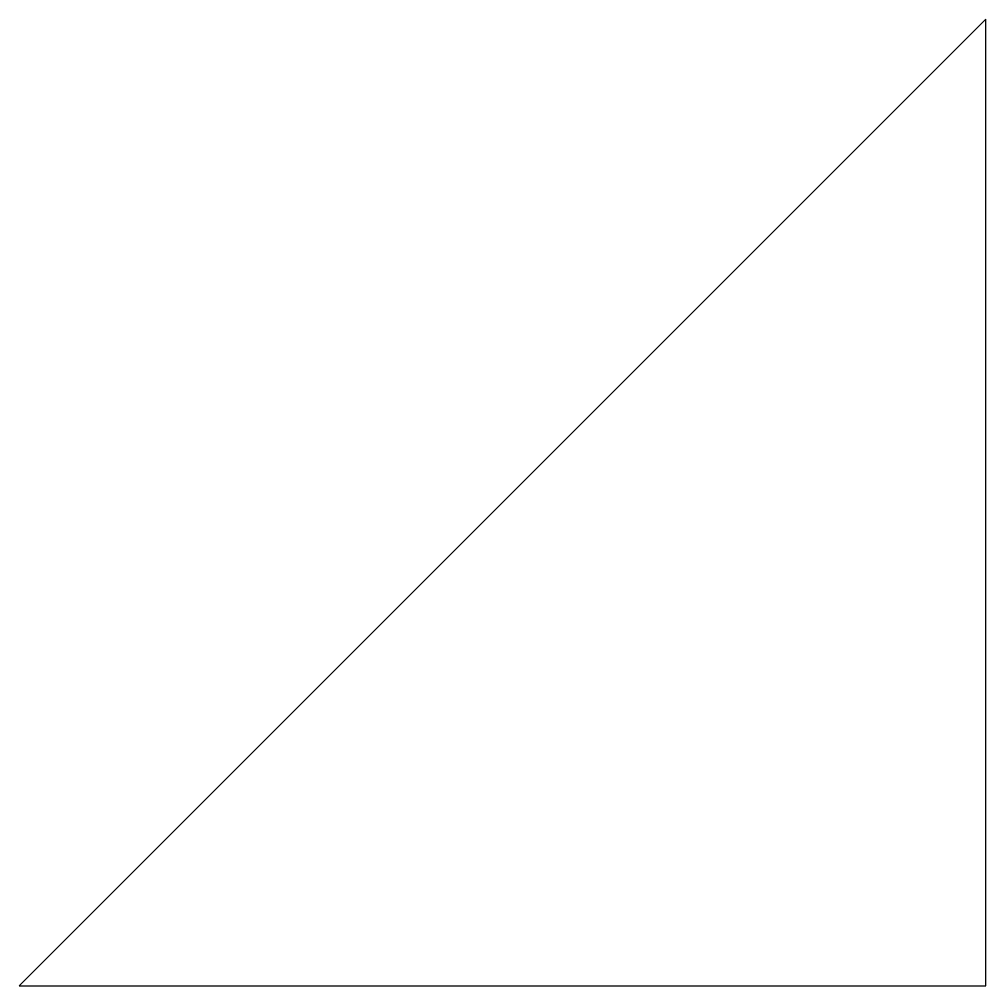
# Model space of a CAD drawing. Header units: millimetres. Extents: x 0 to 100, y 0 to 100.
import ezdxf

# ---------------------------------------------------------------- set-up
doc = ezdxf.new("R2010")
doc.units = ezdxf.units.MM

msp = doc.modelspace()

# ---------------------------------------------------------------- linework, layer by layer
at = {"color": 7}
for p, q in [((100, 100), (0, 0)), ((100, 0), (100, 100)), ((0, 0), (100, 0))]:
    msp.add_line(p, q, dxfattribs=at)

doc.saveas('drawing.dxf')
